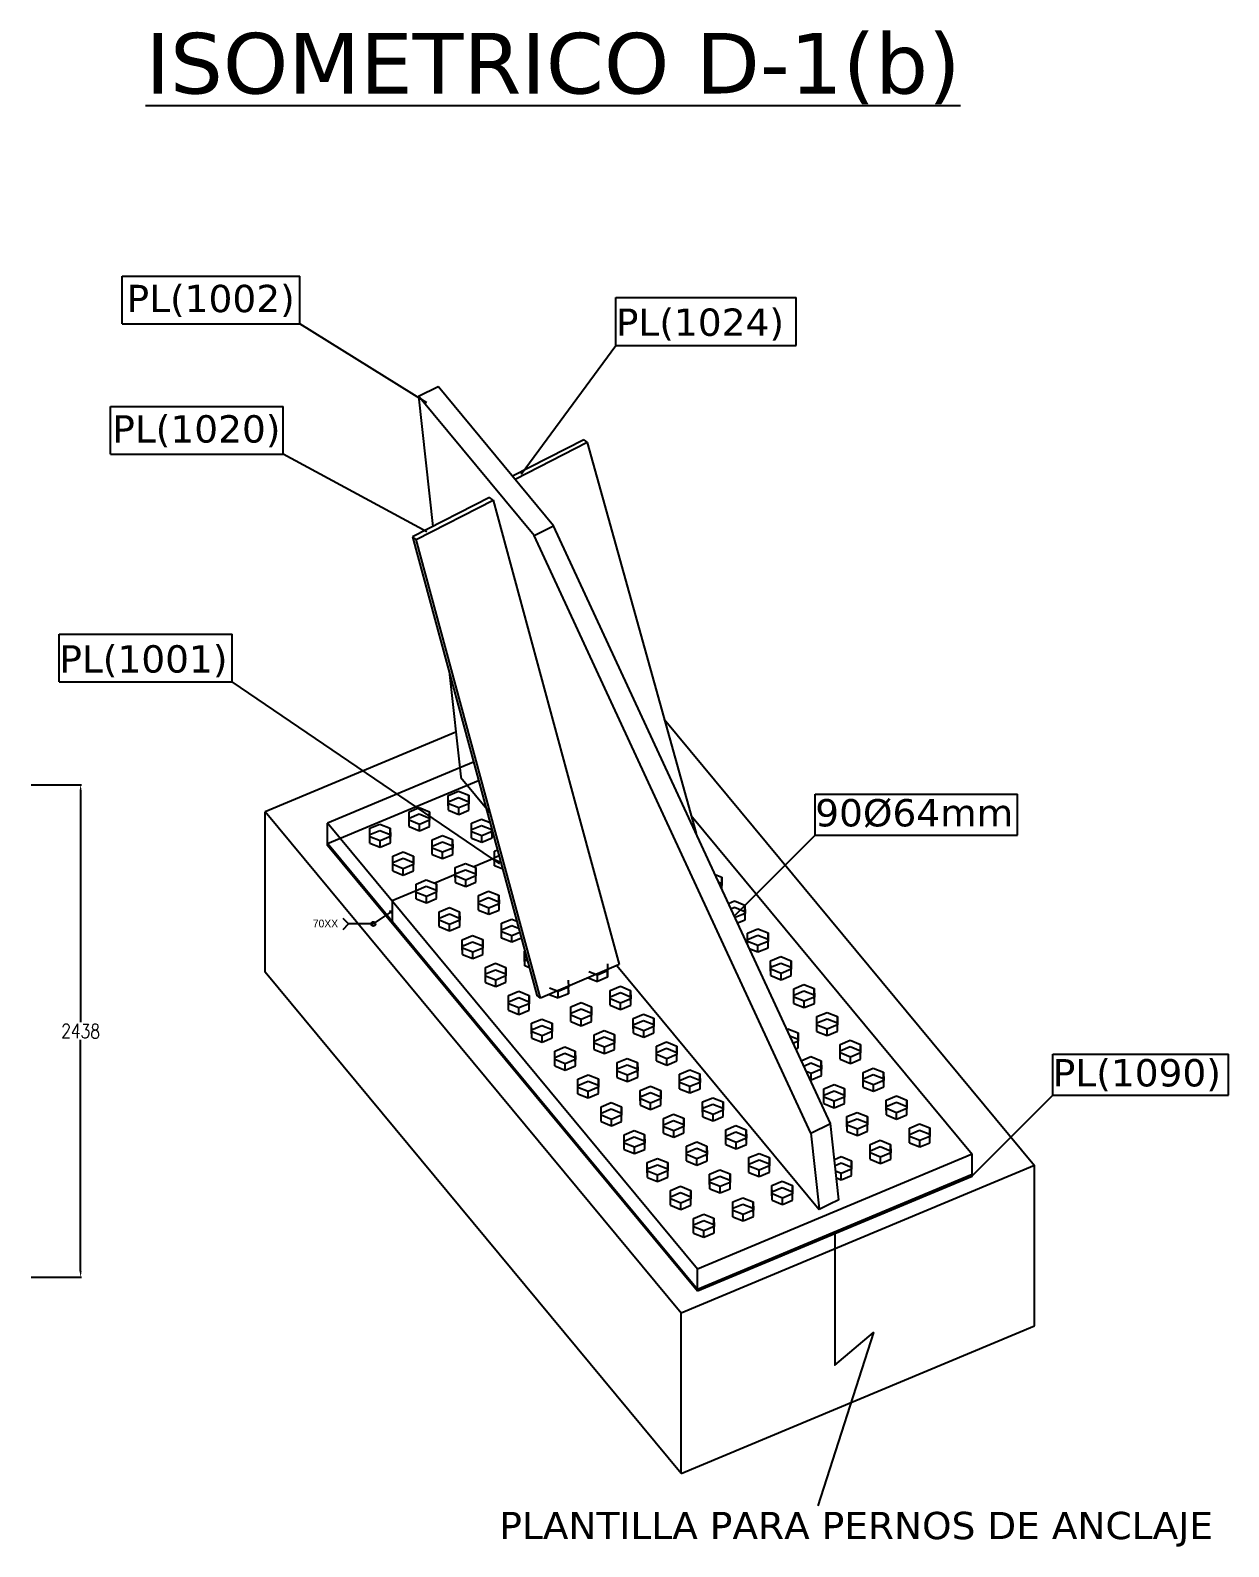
# Model space of a CAD drawing. Header units: millimetres. Extents: x 1541 to 289025, y -12015 to 47026.
# Drawn here: x 30734 to 36662, y 5572 to 13077 of the extents above; entities that cross this region are included whole.
import ezdxf
from ezdxf.enums import TextEntityAlignment as Align

# ---------------------------------------------------------------- set-up
doc = ezdxf.new("R2010")
doc.units = ezdxf.units.MM
doc.header["$LTSCALE"] = 0.1
doc.layers.get('0').update_dxf_attribs({"color": 255})
for name, color, linetype in [('COTAS', 8, 'Continuous'), ('PLATINA', 5, 'Continuous'), ('TEXTO GENERAL', 3, 'Continuous'), ('TEXTO GENRAL', 3, 'Continuous'), ('TITULO', 3, 'Continuous')]:
    doc.layers.add(name, color=color, linetype=linetype)
doc.styles.add('CNI_COTAS', font='romans.shx', dxfattribs={"width": 0.8})
doc.styles.add('ROMANS', font='DINGRAFO.SHX')
doc.styles.add('TEXTO GENERAL', font='verdana.ttf', dxfattribs={"height": 0.9})
doc.styles.add('VERDANA', font='verdana.ttf')
doc.dimstyles.new('1.3', dxfattribs={"dimscale": 0, "dimtxt": 50, "dimasz": 30, "dimexe": 4, "dimexo": 4, "dimgap": 9, "dimtad": 1, "dimdec": 0, "dimzin": 4, "dimdsep": 46, "dimtxsty": 'CNI_COTAS', "dimcen": 0, "dimclrd": 256, "dimclrt": 3, "dimadec": 0, "dimazin": 0, "dimtfac": 1, "dimtdec": 0, "dimtmove": 2, "dimatfit": 0, "dimfxl": 0.05, "dimtolj": 1, "dimtzin": 0, "dimarcsym": 0})

# ---------------------------------------------------------------- blocks, each defined once
blk = doc.blocks.new('*D2856')
at = {"layer": 'COTAS', "color": 0, "lineweight": -2, "transparency": 16777216}
for p, q in [((30738.1, 9343.3), (30986.8, 9343.3)), ((30738.1, 6905.3), (30986.8, 6905.3))]:
    blk.add_line(p, q, dxfattribs=at)
at = {"layer": 'COTAS', "lineweight": -2, "transparency": 16777216}
for p, q in [((30982.8, 9313.3), (30982.8, 8168.3)), ((30982.8, 6935.3), (30982.8, 8080.3))]:
    blk.add_line(p, q, dxfattribs=at)
at = {"layer": 'COTAS', "transparency": 16777216}
for points in [[(30977.8, 9313.3), (30987.8, 9313.3), (30982.8, 9343.3)], [(30977.8, 6935.3), (30987.8, 6935.3), (30982.8, 6905.3)]]:
    blk.add_solid(points, dxfattribs=at)
at = {"layer": 'Defpoints', "color": 0, "transparency": 16777216}
for p in [(30734.1, 9343.3), (30982.8, 9343.3), (30734.1, 6905.3)]:
    blk.add_point(p, dxfattribs=at)
at = {"layer": 'COTAS', "color": 3, "transparency": 16777216, "insert": (30982.8, 8124.3), "char_height": 70, "attachment_point": 5, "rotation": 359, "style": 'CNI_COTAS'}
blk.add_mtext('\\A1;2438', dxfattribs=at)
blk = doc.blocks.new('Bolt-72164304-1539 - 1511')
at = {"color": 7, "linetype": 'Continuous'}
for p, q in [((1592.9, 9116.9), (1637.7, 9135.7)), ((1637.7, 9135.7), (1682.9, 9117.5)), ((1420.6, 9044.9), (1465.4, 9063.6)), ((1465.4, 9063.6), (1510.6, 9045.4)), ((1592.9, 9089.1), (1592.9, 9116.9)), ((1593.4, 9080), (1592.9, 9116.9)), ((1592.9, 9089.1), (1637.7, 9107.8)), ((1593.4, 9052.2), (1592.9, 9089.1)), ((1593.4, 9052.2), (1593.4, 9080)), ((1638.6, 9061.9), (1593.4, 9080)), ((1637.7, 9107.8), (1682.9, 9089.6)), ((1683.4, 9080.6), (1638.6, 9061.9)), ((1638.6, 9034), (1638.6, 9061.9)), ((1682.9, 9089.6), (1682.9, 9117.5)), ((1682.9, 9117.5), (1683.4, 9080.6)), ((1683.4, 9052.7), (1682.9, 9089.6)), ((1683.4, 9052.7), (1683.4, 9080.6)), ((1248.3, 8972.8), (1293, 8991.5)), ((1293, 8991.5), (1338.3, 8973.3)), ((1420.6, 9017), (1420.6, 9044.9)), ((1421.1, 9008), (1420.6, 9044.9)), ((1420.6, 9017), (1465.4, 9035.7)), ((1421.1, 8980.1), (1420.6, 9017)), ((1421.1, 8980.1), (1421.1, 9008)), ((1466.3, 8989.8), (1421.1, 9008)), ((1465.4, 9035.7), (1510.6, 9017.5)), ((1511.1, 9008.5), (1466.3, 8989.8)), ((1510.6, 9017.5), (1510.6, 9045.4)), ((1510.6, 9045.4), (1511.1, 9008.5)), ((1511.1, 8980.6), (1510.6, 9017.5)), ((1511.1, 8980.6), (1511.1, 9008.5)), ((1593.4, 9052.2), (1638.6, 9034)), ((1638.6, 9034), (1683.4, 9052.7)), ((1694.4, 8994.6), (1739.2, 9013.3)), ((1694.4, 8966.7), (1694.4, 8994.6)), ((1694.9, 8957.7), (1694.4, 8994.6)), ((1739.2, 9013.3), (1776.1, 8998.5)), ((1248.3, 8944.9), (1248.3, 8972.8)), ((1248.7, 8935.9), (1248.3, 8972.8)), ((1248.3, 8944.9), (1293, 8963.6)), ((1248.7, 8908), (1248.3, 8944.9)), ((1248.7, 8908), (1248.7, 8935.9)), ((1294, 8917.7), (1248.7, 8935.9)), ((1293, 8963.6), (1338.3, 8945.4)), ((1338.7, 8936.4), (1294, 8917.7)), ((1338.3, 8945.4), (1338.3, 8973.3)), ((1338.3, 8973.3), (1338.7, 8936.4)), ((1338.7, 8908.5), (1338.3, 8945.4)), ((1338.7, 8908.5), (1338.7, 8936.4)), ((1421.1, 8980.1), (1466.3, 8961.9)), ((1466.3, 8961.9), (1466.3, 8989.8)), ((1466.3, 8961.9), (1511.1, 8980.6)), ((1522.1, 8922.5), (1566.9, 8941.2)), ((1566.9, 8941.2), (1612.1, 8923)), ((1694.4, 8966.7), (1739.2, 8985.4)), ((1694.9, 8929.8), (1694.4, 8966.7)), ((1694.9, 8929.8), (1694.9, 8957.7)), ((1740.1, 8939.5), (1694.9, 8957.7)), ((1694.9, 8929.8), (1740.1, 8911.6)), ((1739.2, 8985.4), (1784.4, 8967.2)), ((1784.9, 8958.2), (1740.1, 8939.5)), ((1740.1, 8911.6), (1740.1, 8939.5)), ((1740.1, 8911.6), (1784.9, 8930.3)), ((1784.4, 8967.2), (1784.4, 8967.6)), ((1784.9, 8930.3), (1784.4, 8967.2)), ((1784.8, 8966.3), (1784.9, 8958.2)), ((1784.9, 8930.3), (1784.9, 8958.2)), ((1248.7, 8908), (1294, 8889.8)), ((1294, 8889.8), (1294, 8917.7)), ((1294, 8889.8), (1338.7, 8908.5)), ((1349.8, 8850.4), (1394.6, 8869.1)), ((1394.6, 8869.1), (1439.8, 8850.9)), ((1522.1, 8894.6), (1522.1, 8922.5)), ((1522.6, 8885.6), (1522.1, 8922.5)), ((1522.1, 8894.6), (1566.9, 8913.3)), ((1522.6, 8857.7), (1522.1, 8894.6)), ((1522.6, 8857.7), (1522.6, 8885.6)), ((1567.8, 8867.4), (1522.6, 8885.6)), ((1566.9, 8913.3), (1612.1, 8895.1)), ((1612.6, 8886.1), (1567.8, 8867.4)), ((1567.8, 8839.5), (1567.8, 8867.4)), ((1612.1, 8895.1), (1612.1, 8923)), ((1612.1, 8923), (1612.6, 8886.1)), ((1612.6, 8858.2), (1612.1, 8895.1)), ((1612.6, 8858.2), (1612.6, 8886.1)), ((1795.9, 8872.2), (1808.8, 8877.6)), ((1795.9, 8844.3), (1795.9, 8872.2)), ((1796.4, 8835.3), (1795.9, 8872.2)), ((1349.8, 8822.5), (1349.8, 8850.4)), ((1350.2, 8813.5), (1349.8, 8850.4)), ((1349.8, 8822.5), (1394.6, 8841.2)), ((1350.2, 8785.6), (1349.8, 8822.5)), ((1350.2, 8785.6), (1350.2, 8813.5)), ((1395.5, 8795.3), (1350.2, 8813.5)), ((1394.6, 8841.2), (1439.8, 8823.1)), ((1440.2, 8814), (1395.5, 8795.3)), ((1395.5, 8767.4), (1395.5, 8795.3)), ((1439.8, 8823.1), (1439.8, 8850.9)), ((1439.8, 8850.9), (1440.2, 8814)), ((1440.2, 8786.2), (1439.8, 8823.1)), ((1440.2, 8786.2), (1440.2, 8814)), ((1522.6, 8857.7), (1567.8, 8839.5)), ((1567.8, 8839.5), (1612.6, 8858.2)), ((1623.6, 8800.1), (1668.4, 8818.8)), ((1623.6, 8772.2), (1623.6, 8800.1)), ((1624.1, 8763.2), (1623.6, 8800.1)), ((1668.4, 8818.8), (1713.6, 8800.6)), ((1713.6, 8772.8), (1713.6, 8800.6)), ((1713.6, 8800.6), (1714.1, 8763.7)), ((1795.9, 8844.3), (1815.6, 8852.5)), ((1796.4, 8807.4), (1795.9, 8844.3)), ((1796.4, 8807.4), (1796.4, 8835.3)), ((1796.4, 8835.3), (1823.2, 8824.5)), ((1831.7, 8793.2), (1796.4, 8807.4)), ((1350.2, 8785.6), (1395.5, 8767.4)), ((1395.5, 8767.4), (1440.2, 8786.2)), ((1451.3, 8728), (1496.1, 8746.7)), ((1451.3, 8700.1), (1451.3, 8728)), ((1451.7, 8691.1), (1451.3, 8728)), ((1496.1, 8746.7), (1541.3, 8728.6)), ((1541.3, 8700.7), (1541.3, 8728.6)), ((1541.3, 8728.6), (1541.7, 8691.7)), ((1623.6, 8772.2), (1668.4, 8790.9)), ((1624.1, 8735.3), (1623.6, 8772.2)), ((1624.1, 8735.3), (1624.1, 8763.2)), ((1669.3, 8745), (1624.1, 8763.2)), ((1624.1, 8735.3), (1669.3, 8717.1)), ((1668.4, 8790.9), (1713.6, 8772.8)), ((1714.1, 8763.7), (1669.3, 8745)), ((1669.3, 8717.1), (1669.3, 8745)), ((1669.3, 8717.1), (1714.1, 8735.9)), ((1714.1, 8735.9), (1713.6, 8772.8)), ((1714.1, 8735.9), (1714.1, 8763.7)), ((2764.2, 8769.7), (2793.6, 8757.9)), ((2780, 8735.5), (2793.6, 8730)), ((2793.6, 8730), (2793.6, 8757.9)), ((2793.6, 8757.9), (2794.1, 8721)), ((2793.9, 8705.5), (2793.6, 8730)), ((1451.3, 8700.1), (1496.1, 8718.8)), ((1451.7, 8663.2), (1451.3, 8700.1)), ((1451.7, 8663.2), (1451.7, 8691.1)), ((1497, 8672.9), (1451.7, 8691.1)), ((1451.7, 8663.2), (1497, 8645)), ((1496.1, 8718.8), (1541.3, 8700.7)), ((1541.7, 8691.7), (1497, 8672.9)), ((1497, 8645), (1497, 8672.9)), ((1497, 8645), (1541.7, 8663.8)), ((1541.7, 8663.8), (1541.3, 8700.7)), ((1541.7, 8663.8), (1541.7, 8691.7)), ((1725.1, 8677.7), (1769.9, 8696.4)), ((1725.1, 8649.8), (1725.1, 8677.7)), ((1725.6, 8640.8), (1725.1, 8677.7)), ((1725.1, 8649.8), (1769.9, 8668.6)), ((1769.9, 8696.4), (1815.1, 8678.3)), ((1769.9, 8668.6), (1815.1, 8650.4)), ((1815.1, 8650.4), (1815.1, 8678.3)), ((1815.1, 8678.3), (1815.6, 8641.4)), ((2794.1, 8721), (2787.9, 8718.4)), ((2794.1, 8705.2), (2794.1, 8721)), ((1552.8, 8605.6), (1597.6, 8624.3)), ((1552.8, 8577.7), (1552.8, 8605.6)), ((1553.3, 8568.7), (1552.8, 8605.6)), ((1552.8, 8577.7), (1597.6, 8596.5)), ((1597.6, 8624.3), (1642.8, 8606.2)), ((1597.6, 8596.5), (1642.8, 8578.3)), ((1642.8, 8578.3), (1642.8, 8606.2)), ((1642.8, 8606.2), (1643.2, 8569.3)), ((1725.6, 8612.9), (1725.1, 8649.8)), ((1725.6, 8612.9), (1725.6, 8640.8)), ((1770.8, 8622.6), (1725.6, 8640.8)), ((1725.6, 8612.9), (1770.8, 8594.8)), ((1815.6, 8641.4), (1770.8, 8622.6)), ((1770.8, 8594.8), (1770.8, 8622.6)), ((1770.8, 8594.8), (1815.6, 8613.5)), ((1815.6, 8613.5), (1815.1, 8650.4)), ((1815.6, 8613.5), (1815.6, 8641.4)), ((2823.1, 8642.5), (2849.9, 8653.7)), ((2833.9, 8619.1), (2849.9, 8625.8)), ((2849.9, 8653.7), (2895.1, 8635.5)), ((2849.9, 8625.8), (2895.1, 8607.6)), ((2895.6, 8598.6), (2851.8, 8580.3)), ((2895.1, 8607.6), (2895.1, 8635.5)), ((2895.1, 8635.5), (2895.6, 8598.6)), ((2895.6, 8570.7), (2895.1, 8607.6)), ((2895.6, 8570.7), (2895.6, 8598.6)), ((1553.3, 8540.8), (1552.8, 8577.7)), ((1553.3, 8540.8), (1553.3, 8568.7)), ((1598.5, 8550.5), (1553.3, 8568.7)), ((1553.3, 8540.8), (1598.5, 8522.7)), ((1643.2, 8569.3), (1598.5, 8550.5)), ((1598.5, 8522.7), (1598.5, 8550.5)), ((1598.5, 8522.7), (1643.2, 8541.4)), ((1643.2, 8541.4), (1642.8, 8578.3)), ((1643.2, 8541.4), (1643.2, 8569.3)), ((1826.6, 8555.3), (1871.4, 8574)), ((1826.6, 8527.4), (1826.6, 8555.3)), ((1827.1, 8518.4), (1826.6, 8555.3)), ((1826.6, 8527.4), (1871.4, 8546.2)), ((1827.1, 8490.5), (1826.6, 8527.4)), ((1871.4, 8574), (1893.4, 8565.2)), ((1871.4, 8546.2), (1901.9, 8533.9)), ((2862.6, 8557), (2895.6, 8570.7)), ((2906.6, 8512.6), (2951.4, 8531.3)), ((2951.4, 8531.3), (2996.6, 8513.1)), ((1654.3, 8483.2), (1699.1, 8502)), ((1654.3, 8455.4), (1654.3, 8483.2)), ((1654.8, 8446.3), (1654.3, 8483.2)), ((1654.3, 8455.4), (1699.1, 8474.1)), ((1699.1, 8502), (1744.3, 8483.8)), ((1699.1, 8474.1), (1744.3, 8455.9)), ((1744.3, 8455.9), (1744.3, 8483.8)), ((1744.3, 8483.8), (1744.8, 8446.9)), ((1827.1, 8490.5), (1827.1, 8518.4)), ((1872.3, 8500.2), (1827.1, 8518.4)), ((1872.3, 8472.4), (1827.1, 8490.5)), ((1907.1, 8514.8), (1872.3, 8500.2)), ((1872.3, 8472.4), (1872.3, 8500.2)), ((1913.9, 8489.8), (1872.3, 8472.4)), ((2906.6, 8484.7), (2906.6, 8512.6)), ((2907.1, 8475.7), (2906.6, 8512.6)), ((2906.6, 8484.7), (2951.4, 8503.4)), ((2906.9, 8461.3), (2906.6, 8484.7)), ((2907.1, 8460.9), (2907.1, 8475.7)), ((2952.3, 8457.5), (2907.1, 8475.7)), ((2951.4, 8503.4), (2996.6, 8485.3)), ((2997.1, 8476.2), (2952.3, 8457.5)), ((2996.6, 8485.3), (2996.6, 8513.1)), ((2996.6, 8513.1), (2997.1, 8476.2)), ((2997.1, 8448.3), (2996.6, 8485.3)), ((2997.1, 8448.3), (2997.1, 8476.2)), ((1654.8, 8418.5), (1654.3, 8455.4)), ((1654.8, 8418.5), (1654.8, 8446.3)), ((1700, 8428.2), (1654.8, 8446.3)), ((1654.8, 8418.5), (1700, 8400.3)), ((1744.8, 8446.9), (1700, 8428.2)), ((1700, 8400.3), (1700, 8428.2)), ((1700, 8400.3), (1744.8, 8419)), ((1744.8, 8419), (1744.3, 8455.9)), ((1744.8, 8419), (1744.8, 8446.9)), ((1928.1, 8432.9), (1929.1, 8433.4)), ((1928.1, 8405.1), (1928.1, 8432.9)), ((1928.6, 8396), (1928.1, 8432.9)), ((1928.1, 8405.1), (1935.9, 8408.3)), ((1928.6, 8368.2), (1928.1, 8405.1)), ((1928.6, 8368.2), (1928.6, 8396)), ((1928.6, 8396), (1940.6, 8391.2)), ((2914.5, 8444.8), (2952.3, 8429.6)), ((2952.3, 8429.6), (2952.3, 8457.5)), ((2952.3, 8429.6), (2997.1, 8448.3)), ((3008.1, 8390.2), (3052.9, 8408.9)), ((3052.9, 8408.9), (3098.1, 8390.7)), ((1755.8, 8360.8), (1800.6, 8379.6)), ((1755.8, 8333), (1755.8, 8360.8)), ((1756.3, 8323.9), (1755.8, 8360.8)), ((1755.8, 8333), (1800.6, 8351.7)), ((1756.3, 8296.1), (1755.8, 8333)), ((1800.6, 8379.6), (1845.8, 8361.4)), ((1800.6, 8351.7), (1845.8, 8333.5)), ((1845.8, 8333.5), (1845.8, 8361.4)), ((1845.8, 8361.4), (1846.3, 8324.5)), ((1846.3, 8296.6), (1845.8, 8333.5)), ((1949, 8359.9), (1928.6, 8368.2)), ((2247.7, 8327.6), (2209.9, 8342.7)), ((2292.4, 8346.3), (2247.7, 8327.6)), ((2247.7, 8299.7), (2247.7, 8327.6)), ((2292, 8377.1), (2292.4, 8346.3)), ((2292, 8352.2), (2292.4, 8318.4)), ((2292.4, 8318.4), (2292.4, 8346.3)), ((3008.1, 8362.3), (3008.1, 8390.2)), ((3008.6, 8353.3), (3008.1, 8390.2)), ((3008.1, 8362.3), (3052.9, 8381)), ((3008.6, 8325.4), (3008.1, 8362.3)), ((3008.6, 8325.4), (3008.6, 8353.3)), ((3053.8, 8335.1), (3008.6, 8353.3)), ((3052.9, 8381), (3098.1, 8362.9)), ((3098.6, 8353.8), (3053.8, 8335.1)), ((3053.8, 8307.2), (3053.8, 8335.1)), ((3053.8, 8307.2), (3098.6, 8326)), ((3098.1, 8362.9), (3098.1, 8390.7)), ((3098.1, 8390.7), (3098.6, 8353.8)), ((3098.6, 8326), (3098.1, 8362.9)), ((3098.6, 8326), (3098.6, 8353.8)), ((1756.3, 8296.1), (1756.3, 8323.9)), ((1801.5, 8305.8), (1756.3, 8323.9)), ((1756.3, 8296.1), (1801.5, 8277.9)), ((1846.3, 8324.5), (1801.5, 8305.8)), ((1801.5, 8277.9), (1801.5, 8305.8)), ((1801.5, 8277.9), (1846.3, 8296.6)), ((1846.3, 8296.6), (1846.3, 8324.5)), ((2075.3, 8255.5), (2037.6, 8270.6)), ((2120.1, 8274.2), (2075.3, 8255.5)), ((2119.7, 8305), (2120.1, 8274.2)), ((2119.7, 8278.8), (2120.1, 8246.3)), ((2120.1, 8246.3), (2120.1, 8274.2)), ((2207, 8316), (2247.7, 8299.7)), ((2292.4, 8318.4), (2247.7, 8299.7)), ((2303.5, 8260.3), (2348.3, 8279)), ((2303.5, 8232.4), (2303.5, 8260.3)), ((2303.9, 8223.4), (2303.5, 8260.3)), ((2348.3, 8279), (2393.5, 8260.8)), ((2393.5, 8232.9), (2393.5, 8260.8)), ((2393.5, 8260.8), (2393.9, 8223.9)), ((3008.6, 8325.4), (3053.8, 8307.2)), ((3109.6, 8267.8), (3154.4, 8286.5)), ((3109.6, 8239.9), (3109.6, 8267.8)), ((3110.1, 8230.9), (3109.6, 8267.8)), ((3154.4, 8286.5), (3199.6, 8268.4)), ((3199.6, 8240.5), (3199.6, 8268.4)), ((3199.6, 8268.4), (3200.1, 8231.5)), ((1857.3, 8238.5), (1902.1, 8257.2)), ((1857.3, 8210.6), (1857.3, 8238.5)), ((1857.8, 8201.6), (1857.3, 8238.5)), ((1857.3, 8210.6), (1902.1, 8229.3)), ((1857.8, 8173.7), (1857.3, 8210.6)), ((1857.8, 8173.7), (1857.8, 8201.6)), ((1903, 8183.4), (1857.8, 8201.6)), ((1902.1, 8257.2), (1947.3, 8239)), ((1902.1, 8229.3), (1947.3, 8211.1)), ((1947.8, 8202.1), (1903, 8183.4)), ((1947.3, 8211.1), (1947.3, 8239)), ((1947.3, 8239), (1947.8, 8202.1)), ((1947.8, 8174.2), (1947.3, 8211.1)), ((1947.8, 8174.2), (1947.8, 8202.1)), ((2036.2, 8243.3), (2075.3, 8227.6)), ((2075.3, 8227.6), (2075.3, 8255.5)), ((2120.1, 8246.3), (2075.3, 8227.6)), ((2131.2, 8188.2), (2175.9, 8206.9)), ((2175.9, 8206.9), (2221.2, 8188.7)), ((2303.5, 8232.4), (2348.3, 8251.1)), ((2303.9, 8195.5), (2303.5, 8232.4)), ((2303.9, 8195.5), (2303.9, 8223.4)), ((2349.2, 8205.2), (2303.9, 8223.4)), ((2303.9, 8195.5), (2349.2, 8177.3)), ((2348.3, 8251.1), (2393.5, 8232.9)), ((2393.9, 8223.9), (2349.2, 8205.2)), ((2349.2, 8177.3), (2349.2, 8205.2)), ((2349.2, 8177.3), (2393.9, 8196)), ((2393.9, 8196), (2393.5, 8232.9)), ((2393.9, 8196), (2393.9, 8223.9)), ((3109.6, 8239.9), (3154.4, 8258.7)), ((3110.1, 8203), (3109.6, 8239.9)), ((3110.1, 8203), (3110.1, 8230.9)), ((3155.3, 8212.7), (3110.1, 8230.9)), ((3110.1, 8203), (3155.3, 8184.9)), ((3154.4, 8258.7), (3199.6, 8240.5)), ((3200.1, 8231.5), (3155.3, 8212.7)), ((3155.3, 8184.9), (3155.3, 8212.7)), ((3155.3, 8184.9), (3200.1, 8203.6)), ((3200.1, 8203.6), (3199.6, 8240.5)), ((3200.1, 8203.6), (3200.1, 8231.5)), ((1857.8, 8173.7), (1903, 8155.5)), ((1903, 8155.5), (1903, 8183.4)), ((1903, 8155.5), (1947.8, 8174.2)), ((1958.8, 8116.1), (2003.6, 8134.8)), ((2003.6, 8134.8), (2048.8, 8116.6)), ((2131.2, 8160.3), (2131.2, 8188.2)), ((2131.6, 8151.3), (2131.2, 8188.2)), ((2131.2, 8160.3), (2175.9, 8179)), ((2131.6, 8123.4), (2131.2, 8160.3)), ((2131.6, 8123.4), (2131.6, 8151.3)), ((2176.8, 8133.1), (2131.6, 8151.3)), ((2175.9, 8179), (2221.2, 8160.8)), ((2221.6, 8151.8), (2176.8, 8133.1)), ((2176.8, 8105.2), (2176.8, 8133.1)), ((2221.2, 8160.8), (2221.2, 8188.7)), ((2221.2, 8188.7), (2221.6, 8151.8)), ((2221.6, 8123.9), (2221.2, 8160.8)), ((2221.6, 8123.9), (2221.6, 8151.8)), ((2405, 8137.9), (2449.8, 8156.6)), ((2405, 8110), (2405, 8137.9)), ((2405.4, 8101), (2405, 8137.9)), ((2405, 8110), (2449.8, 8128.7)), ((2449.8, 8156.6), (2495, 8138.4)), ((2449.8, 8128.7), (2495, 8110.6)), ((2495, 8110.6), (2495, 8138.4)), ((2495, 8138.4), (2495.4, 8101.5)), ((3211.1, 8145.4), (3255.9, 8164.2)), ((3211.1, 8117.5), (3211.1, 8145.4)), ((3211.6, 8108.5), (3211.1, 8145.4)), ((3211.1, 8117.5), (3255.9, 8136.3)), ((3255.9, 8164.2), (3301.1, 8146)), ((3255.9, 8136.3), (3301.1, 8118.1)), ((3301.1, 8118.1), (3301.1, 8146)), ((3301.1, 8146), (3301.6, 8109.1)), ((1958.8, 8088.2), (1958.8, 8116.1)), ((1959.3, 8079.2), (1958.8, 8116.1)), ((1958.8, 8088.2), (2003.6, 8106.9)), ((1959.3, 8051.3), (1958.8, 8088.2)), ((1959.3, 8051.3), (1959.3, 8079.2)), ((2004.5, 8061), (1959.3, 8079.2)), ((2003.6, 8106.9), (2048.8, 8088.8)), ((2049.3, 8079.7), (2004.5, 8061)), ((2004.5, 8033.1), (2004.5, 8061)), ((2048.8, 8088.8), (2048.8, 8116.6)), ((2048.8, 8116.6), (2049.3, 8079.7)), ((2049.3, 8051.9), (2048.8, 8088.8)), ((2049.3, 8051.9), (2049.3, 8079.7)), ((2131.6, 8123.4), (2176.8, 8105.2)), ((2176.8, 8105.2), (2221.6, 8123.9)), ((2232.7, 8065.8), (2277.4, 8084.5)), ((2232.7, 8037.9), (2232.7, 8065.8)), ((2233.1, 8028.9), (2232.7, 8065.8)), ((2277.4, 8084.5), (2322.7, 8066.3)), ((2322.7, 8038.5), (2322.7, 8066.3)), ((2322.7, 8066.3), (2323.1, 8029.4)), ((2405.4, 8073.1), (2405, 8110)), ((2405.4, 8073.1), (2405.4, 8101)), ((2450.7, 8082.8), (2405.4, 8101)), ((2405.4, 8073.1), (2450.7, 8054.9)), ((2495.4, 8101.5), (2450.7, 8082.8)), ((2450.7, 8054.9), (2450.7, 8082.8)), ((2450.7, 8054.9), (2495.4, 8073.7)), ((2495.4, 8073.7), (2495, 8110.6)), ((2495.4, 8073.7), (2495.4, 8101.5)), ((3078.7, 8090), (3083.6, 8092.1)), ((3083.6, 8092.1), (3128.8, 8073.9)), ((3092.3, 8060.7), (3128.8, 8046)), ((3128.8, 8046), (3128.8, 8073.9)), ((3128.8, 8073.9), (3129.3, 8037)), ((3211.6, 8080.6), (3211.1, 8117.5)), ((3211.6, 8080.6), (3211.6, 8108.5)), ((3256.8, 8090.3), (3211.6, 8108.5)), ((3211.6, 8080.6), (3256.8, 8062.5)), ((3301.6, 8109.1), (3256.8, 8090.3)), ((3256.8, 8062.5), (3256.8, 8090.3)), ((3256.8, 8062.5), (3301.6, 8081.2)), ((3301.6, 8081.2), (3301.1, 8118.1)), ((3301.6, 8081.2), (3301.6, 8109.1)), ((1959.3, 8051.3), (2004.5, 8033.1)), ((2004.5, 8033.1), (2049.3, 8051.9)), ((2060.3, 7993.7), (2105.1, 8012.4)), ((2060.3, 7965.8), (2060.3, 7993.7)), ((2060.8, 7956.8), (2060.3, 7993.7)), ((2105.1, 8012.4), (2150.3, 7994.3)), ((2150.3, 7966.4), (2150.3, 7994.3)), ((2150.3, 7994.3), (2150.8, 7957.4)), ((2232.7, 8037.9), (2277.4, 8056.6)), ((2233.1, 8001), (2232.7, 8037.9)), ((2233.1, 8001), (2233.1, 8028.9)), ((2278.3, 8010.7), (2233.1, 8028.9)), ((2233.1, 8001), (2278.3, 7982.8)), ((2277.4, 8056.6), (2322.7, 8038.5)), ((2323.1, 8029.4), (2278.3, 8010.7)), ((2278.3, 7982.8), (2278.3, 8010.7)), ((2278.3, 7982.8), (2323.1, 8001.6)), ((2323.1, 8001.6), (2322.7, 8038.5)), ((2323.1, 8001.6), (2323.1, 8029.4)), ((2506.5, 8015.5), (2551.3, 8034.2)), ((2506.5, 7987.6), (2506.5, 8015.5)), ((2507, 7978.6), (2506.5, 8015.5)), ((2506.5, 7987.6), (2551.3, 8006.3)), ((2551.3, 8034.2), (2596.5, 8016.1)), ((2551.3, 8006.3), (2596.5, 7988.2)), ((2596.5, 7988.2), (2596.5, 8016.1)), ((2596.5, 8016.1), (2596.9, 7979.1)), ((3129.3, 8037), (3107.5, 8027.9)), ((3118.3, 8004.5), (3129.3, 8009.1)), ((3129.3, 8009.1), (3128.8, 8046)), ((3129.3, 8009.1), (3129.3, 8037)), ((3312.7, 8023), (3357.4, 8041.8)), ((3312.7, 7995.2), (3312.7, 8023)), ((3313.1, 7986.1), (3312.7, 8023)), ((3312.7, 7995.2), (3357.4, 8013.9)), ((3313.1, 7958.3), (3312.7, 7995.2)), ((3357.4, 8041.8), (3402.6, 8023.6)), ((3357.4, 8013.9), (3402.6, 7995.7)), ((3402.6, 7995.7), (3402.6, 8023.6)), ((3402.6, 8023.6), (3403.1, 7986.7)), ((3403.1, 7958.8), (3402.6, 7995.7)), ((2060.3, 7965.8), (2105.1, 7984.5)), ((2060.8, 7928.9), (2060.3, 7965.8)), ((2060.8, 7928.9), (2060.8, 7956.8)), ((2106, 7938.6), (2060.8, 7956.8)), ((2060.8, 7928.9), (2106, 7910.7)), ((2105.1, 7984.5), (2150.3, 7966.4)), ((2150.8, 7957.4), (2106, 7938.6)), ((2106, 7910.7), (2106, 7938.6)), ((2106, 7910.7), (2150.8, 7929.5)), ((2150.8, 7929.5), (2150.3, 7966.4)), ((2150.8, 7929.5), (2150.8, 7957.4)), ((2334.2, 7943.4), (2378.9, 7962.1)), ((2334.2, 7915.5), (2334.2, 7943.4)), ((2334.6, 7906.5), (2334.2, 7943.4)), ((2334.2, 7915.5), (2378.9, 7934.3)), ((2378.9, 7962.1), (2424.2, 7944)), ((2378.9, 7934.3), (2424.2, 7916.1)), ((2424.2, 7916.1), (2424.2, 7944)), ((2424.2, 7944), (2424.6, 7907.1)), ((2507, 7950.7), (2506.5, 7987.6)), ((2507, 7950.7), (2507, 7978.6)), ((2552.2, 7960.4), (2507, 7978.6)), ((2507, 7950.7), (2552.2, 7932.5)), ((2596.9, 7979.1), (2552.2, 7960.4)), ((2552.2, 7932.5), (2552.2, 7960.4)), ((2552.2, 7932.5), (2596.9, 7951.3)), ((2596.9, 7951.3), (2596.5, 7988.2)), ((2596.9, 7951.3), (2596.9, 7979.1)), ((3142.6, 7951.9), (3185.1, 7969.7)), ((3153.4, 7928.5), (3185.1, 7941.8)), ((3185.1, 7969.7), (3230.3, 7951.5)), ((3185.1, 7941.8), (3230.3, 7923.6)), ((3230.3, 7923.6), (3230.3, 7951.5)), ((3230.3, 7951.5), (3230.8, 7914.6)), ((3313.1, 7958.3), (3313.1, 7986.1)), ((3358.3, 7968), (3313.1, 7986.1)), ((3313.1, 7958.3), (3358.3, 7940.1)), ((3403.1, 7986.7), (3358.3, 7968)), ((3358.3, 7940.1), (3358.3, 7968)), ((3358.3, 7940.1), (3403.1, 7958.8)), ((3403.1, 7958.8), (3403.1, 7986.7)), ((2161.8, 7871.3), (2206.6, 7890)), ((2161.8, 7843.4), (2161.8, 7871.3)), ((2162.3, 7834.4), (2161.8, 7871.3)), ((2161.8, 7843.4), (2206.6, 7862.2)), ((2206.6, 7890), (2251.8, 7871.9)), ((2206.6, 7862.2), (2251.8, 7844)), ((2251.8, 7844), (2251.8, 7871.9)), ((2251.8, 7871.9), (2252.3, 7835)), ((2334.6, 7878.6), (2334.2, 7915.5)), ((2334.6, 7878.6), (2334.6, 7906.5)), ((2379.8, 7888.3), (2334.6, 7906.5)), ((2334.6, 7878.6), (2379.8, 7860.5)), ((2424.6, 7907.1), (2379.8, 7888.3)), ((2379.8, 7860.5), (2379.8, 7888.3)), ((2379.8, 7860.5), (2424.6, 7879.2)), ((2424.6, 7879.2), (2424.2, 7916.1)), ((2424.6, 7879.2), (2424.6, 7907.1)), ((2608, 7893.1), (2652.8, 7911.8)), ((2608, 7865.2), (2608, 7893.1)), ((2608.5, 7856.2), (2608, 7893.1)), ((2608, 7865.2), (2652.8, 7884)), ((2608.5, 7828.3), (2608, 7865.2)), ((2652.8, 7911.8), (2698, 7893.7)), ((2652.8, 7884), (2698, 7865.8)), ((2698, 7865.8), (2698, 7893.7)), ((2698, 7893.7), (2698.5, 7856.8)), ((2698.5, 7828.9), (2698, 7865.8)), ((3186, 7895.9), (3164.5, 7904.5)), ((3180.4, 7870.3), (3186, 7868)), ((3230.8, 7914.6), (3186, 7895.9)), ((3186, 7868), (3186, 7895.9)), ((3186, 7868), (3230.8, 7886.7)), ((3230.8, 7886.7), (3230.3, 7923.6)), ((3230.8, 7886.7), (3230.8, 7914.6)), ((3414.2, 7900.7), (3458.9, 7919.4)), ((3414.2, 7872.8), (3414.2, 7900.7)), ((3414.6, 7863.8), (3414.2, 7900.7)), ((3414.2, 7872.8), (3458.9, 7891.5)), ((3414.6, 7835.9), (3414.2, 7872.8)), ((3414.6, 7835.9), (3414.6, 7863.8)), ((3459.8, 7845.6), (3414.6, 7863.8)), ((3458.9, 7919.4), (3504.2, 7901.2)), ((3458.9, 7891.5), (3504.2, 7873.3)), ((3504.6, 7864.3), (3459.8, 7845.6)), ((3504.2, 7873.3), (3504.2, 7901.2)), ((3504.2, 7901.2), (3504.6, 7864.3)), ((3504.6, 7836.4), (3504.2, 7873.3)), ((3504.6, 7836.4), (3504.6, 7864.3)), ((2162.3, 7806.5), (2161.8, 7843.4)), ((2162.3, 7806.5), (2162.3, 7834.4)), ((2207.5, 7816.2), (2162.3, 7834.4)), ((2162.3, 7806.5), (2207.5, 7788.4)), ((2252.3, 7835), (2207.5, 7816.2)), ((2207.5, 7788.4), (2207.5, 7816.2)), ((2207.5, 7788.4), (2252.3, 7807.1)), ((2252.3, 7807.1), (2251.8, 7844)), ((2252.3, 7807.1), (2252.3, 7835)), ((2435.7, 7821), (2480.5, 7839.7)), ((2435.7, 7793.1), (2435.7, 7821)), ((2436.1, 7784.1), (2435.7, 7821)), ((2435.7, 7793.1), (2480.5, 7811.9)), ((2436.1, 7756.2), (2435.7, 7793.1)), ((2480.5, 7839.7), (2525.7, 7821.6)), ((2480.5, 7811.9), (2525.7, 7793.7)), ((2525.7, 7793.7), (2525.7, 7821.6)), ((2525.7, 7821.6), (2526.1, 7784.7)), ((2526.1, 7756.8), (2525.7, 7793.7)), ((2608.5, 7828.3), (2608.5, 7856.2)), ((2653.7, 7838), (2608.5, 7856.2)), ((2608.5, 7828.3), (2653.7, 7810.2)), ((2698.5, 7856.8), (2653.7, 7838)), ((2653.7, 7810.2), (2653.7, 7838)), ((2653.7, 7810.2), (2698.5, 7828.9)), ((2698.5, 7828.9), (2698.5, 7856.8)), ((3241.8, 7828.6), (3286.6, 7847.3)), ((3241.8, 7800.7), (3241.8, 7828.6)), ((3242.3, 7791.7), (3241.8, 7828.6)), ((3241.8, 7800.7), (3286.6, 7819.4)), ((3242.3, 7763.8), (3241.8, 7800.7)), ((3286.6, 7847.3), (3331.8, 7829.1)), ((3286.6, 7819.4), (3331.8, 7801.2)), ((3331.8, 7801.2), (3331.8, 7829.1)), ((3331.8, 7829.1), (3332.3, 7792.2)), ((3332.3, 7764.3), (3331.8, 7801.2)), ((3414.6, 7835.9), (3459.8, 7817.7)), ((3459.8, 7817.7), (3459.8, 7845.6)), ((3459.8, 7817.7), (3504.6, 7836.4)), ((3515.7, 7778.3), (3560.4, 7797)), ((3560.4, 7797), (3605.7, 7778.8)), ((2263.4, 7748.9), (2308.1, 7767.7)), ((2263.4, 7721.1), (2263.4, 7748.9)), ((2263.8, 7712), (2263.4, 7748.9)), ((2263.4, 7721.1), (2308.1, 7739.8)), ((2308.1, 7767.7), (2353.3, 7749.5)), ((2308.1, 7739.8), (2353.3, 7721.6)), ((2353.3, 7721.6), (2353.3, 7749.5)), ((2353.3, 7749.5), (2353.8, 7712.6)), ((2436.1, 7756.2), (2436.1, 7784.1)), ((2481.4, 7765.9), (2436.1, 7784.1)), ((2436.1, 7756.2), (2481.4, 7738.1)), ((2526.1, 7784.7), (2481.4, 7765.9)), ((2481.4, 7738.1), (2481.4, 7765.9)), ((2481.4, 7738.1), (2526.1, 7756.8)), ((2526.1, 7756.8), (2526.1, 7784.7)), ((2709.5, 7770.7), (2754.3, 7789.5)), ((2709.5, 7742.8), (2709.5, 7770.7)), ((2710, 7733.8), (2709.5, 7770.7)), ((2709.5, 7742.8), (2754.3, 7761.6)), ((2710, 7705.9), (2709.5, 7742.8)), ((2710, 7705.9), (2710, 7733.8)), ((2755.2, 7715.7), (2710, 7733.8)), ((2754.3, 7789.5), (2799.5, 7771.3)), ((2754.3, 7761.6), (2799.5, 7743.4)), ((2800, 7734.4), (2755.2, 7715.7)), ((2799.5, 7743.4), (2799.5, 7771.3)), ((2799.5, 7771.3), (2800, 7734.4)), ((2800, 7706.5), (2799.5, 7743.4)), ((2800, 7706.5), (2800, 7734.4)), ((3242.3, 7763.8), (3242.3, 7791.7)), ((3287.5, 7773.5), (3242.3, 7791.7)), ((3242.3, 7763.8), (3287.5, 7745.6)), ((3332.3, 7792.2), (3287.5, 7773.5)), ((3287.5, 7745.6), (3287.5, 7773.5)), ((3287.5, 7745.6), (3332.3, 7764.3)), ((3332.3, 7764.3), (3332.3, 7792.2)), ((3515.7, 7750.4), (3515.7, 7778.3)), ((3516.1, 7741.4), (3515.7, 7778.3)), ((3515.7, 7750.4), (3560.4, 7769.1)), ((3516.1, 7713.5), (3515.7, 7750.4)), ((3516.1, 7713.5), (3516.1, 7741.4)), ((3561.3, 7723.2), (3516.1, 7741.4)), ((3560.4, 7769.1), (3605.7, 7751)), ((3606.1, 7741.9), (3561.3, 7723.2)), ((3605.7, 7751), (3605.7, 7778.8)), ((3605.7, 7778.8), (3606.1, 7741.9)), ((3606.1, 7714.1), (3605.7, 7751)), ((3606.1, 7714.1), (3606.1, 7741.9)), ((2263.8, 7684.2), (2263.4, 7721.1)), ((2263.8, 7684.2), (2263.8, 7712)), ((2309, 7693.9), (2263.8, 7712)), ((2263.8, 7684.2), (2309, 7666)), ((2353.8, 7712.6), (2309, 7693.9)), ((2309, 7666), (2309, 7693.9)), ((2309, 7666), (2353.8, 7684.7)), ((2353.8, 7684.7), (2353.3, 7721.6)), ((2353.8, 7684.7), (2353.8, 7712.6)), ((2537.2, 7698.6), (2582, 7717.4)), ((2537.2, 7670.8), (2537.2, 7698.6)), ((2537.6, 7661.7), (2537.2, 7698.6)), ((2537.2, 7670.8), (2582, 7689.5)), ((2537.6, 7633.9), (2537.2, 7670.8)), ((2537.6, 7633.9), (2537.6, 7661.7)), ((2582.9, 7643.6), (2537.6, 7661.7)), ((2582, 7717.4), (2627.2, 7699.2)), ((2582, 7689.5), (2627.2, 7671.3)), ((2627.6, 7662.3), (2582.9, 7643.6)), ((2627.2, 7671.3), (2627.2, 7699.2)), ((2627.2, 7699.2), (2627.6, 7662.3)), ((2627.6, 7634.4), (2627.2, 7671.3)), ((2627.6, 7634.4), (2627.6, 7662.3)), ((2710, 7705.9), (2755.2, 7687.8)), ((2755.2, 7687.8), (2755.2, 7715.7)), ((2755.2, 7687.8), (2800, 7706.5)), ((2811, 7648.3), (2855.8, 7667.1)), ((2855.8, 7667.1), (2901, 7648.9)), ((3343.3, 7706.2), (3388.1, 7724.9)), ((3343.3, 7678.3), (3343.3, 7706.2)), ((3343.8, 7669.3), (3343.3, 7706.2)), ((3343.3, 7678.3), (3388.1, 7697)), ((3343.8, 7641.4), (3343.3, 7678.3)), ((3343.8, 7641.4), (3343.8, 7669.3)), ((3389, 7651.1), (3343.8, 7669.3)), ((3388.1, 7724.9), (3433.3, 7706.7)), ((3388.1, 7697), (3433.3, 7678.9)), ((3433.8, 7669.8), (3389, 7651.1)), ((3433.3, 7678.9), (3433.3, 7706.7)), ((3433.3, 7706.7), (3433.8, 7669.8)), ((3433.8, 7642), (3433.3, 7678.9)), ((3433.8, 7642), (3433.8, 7669.8)), ((3516.1, 7713.5), (3561.3, 7695.3)), ((3561.3, 7695.3), (3561.3, 7723.2)), ((3561.3, 7695.3), (3606.1, 7714.1)), ((3617.2, 7655.9), (3661.9, 7674.6)), ((3661.9, 7674.6), (3707.2, 7656.4)), ((2364.9, 7626.5), (2409.6, 7645.3)), ((2364.9, 7598.7), (2364.9, 7626.5)), ((2365.3, 7589.6), (2364.9, 7626.5)), ((2364.9, 7598.7), (2409.6, 7617.4)), ((2365.3, 7561.8), (2364.9, 7598.7)), ((2409.6, 7645.3), (2454.9, 7627.1)), ((2409.6, 7617.4), (2454.9, 7599.2)), ((2454.9, 7599.2), (2454.9, 7627.1)), ((2454.9, 7627.1), (2455.3, 7590.2)), ((2455.3, 7562.3), (2454.9, 7599.2)), ((2537.6, 7633.9), (2582.9, 7615.7)), ((2582.9, 7615.7), (2582.9, 7643.6)), ((2582.9, 7615.7), (2627.6, 7634.4)), ((2638.7, 7576.3), (2683.5, 7595)), ((2683.5, 7595), (2728.7, 7576.8)), ((2811, 7620.5), (2811, 7648.3)), ((2811.5, 7611.4), (2811, 7648.3)), ((2811, 7620.5), (2855.8, 7639.2)), ((2811.5, 7583.6), (2811, 7620.5)), ((2811.5, 7583.6), (2811.5, 7611.4)), ((2856.7, 7593.3), (2811.5, 7611.4)), ((2855.8, 7639.2), (2901, 7621)), ((2901.5, 7612), (2856.7, 7593.3)), ((2856.7, 7565.4), (2856.7, 7593.3)), ((2901, 7621), (2901, 7648.9)), ((2901, 7648.9), (2901.5, 7612)), ((2901.5, 7584.1), (2901, 7621)), ((2901.5, 7584.1), (2901.5, 7612)), ((3343.8, 7641.4), (3389, 7623.2)), ((3389, 7623.2), (3389, 7651.1)), ((3389, 7623.2), (3433.8, 7642)), ((3444.8, 7583.8), (3489.6, 7602.5)), ((3489.6, 7602.5), (3534.8, 7584.4)), ((3617.2, 7628), (3617.2, 7655.9)), ((3617.6, 7619), (3617.2, 7655.9)), ((3617.2, 7628), (3661.9, 7646.7)), ((3617.6, 7591.1), (3617.2, 7628)), ((3617.6, 7591.1), (3617.6, 7619)), ((3662.9, 7600.8), (3617.6, 7619)), ((3661.9, 7646.7), (3707.2, 7628.6)), ((3707.6, 7619.5), (3662.9, 7600.8)), ((3662.9, 7572.9), (3662.9, 7600.8)), ((3707.2, 7628.6), (3707.2, 7656.4)), ((3707.2, 7656.4), (3707.6, 7619.5)), ((3707.6, 7591.7), (3707.2, 7628.6)), ((3707.6, 7591.7), (3707.6, 7619.5)), ((2365.3, 7561.8), (2365.3, 7589.6)), ((2410.5, 7571.5), (2365.3, 7589.6)), ((2365.3, 7561.8), (2410.5, 7543.6)), ((2455.3, 7590.2), (2410.5, 7571.5)), ((2410.5, 7543.6), (2410.5, 7571.5)), ((2410.5, 7543.6), (2455.3, 7562.3)), ((2455.3, 7562.3), (2455.3, 7590.2)), ((2638.7, 7548.4), (2638.7, 7576.3)), ((2639.1, 7539.4), (2638.7, 7576.3)), ((2638.7, 7548.4), (2683.5, 7567.1)), ((2639.1, 7511.5), (2638.7, 7548.4)), ((2639.1, 7511.5), (2639.1, 7539.4)), ((2684.4, 7521.2), (2639.1, 7539.4)), ((2683.5, 7567.1), (2728.7, 7548.9)), ((2729.1, 7539.9), (2684.4, 7521.2)), ((2728.7, 7548.9), (2728.7, 7576.8)), ((2728.7, 7576.8), (2729.1, 7539.9)), ((2729.1, 7512), (2728.7, 7548.9)), ((2729.1, 7512), (2729.1, 7539.9)), ((2811.5, 7583.6), (2856.7, 7565.4)), ((2856.7, 7565.4), (2901.5, 7584.1)), ((2912.5, 7526), (2957.3, 7544.7)), ((2957.3, 7544.7), (3002.5, 7526.5)), ((3002.5, 7498.6), (3002.5, 7526.5)), ((3002.5, 7526.5), (3003, 7489.6)), ((3287.8, 7518.1), (3317.3, 7530.4)), ((3317.3, 7530.4), (3362.5, 7512.3)), ((3444.8, 7555.9), (3444.8, 7583.8)), ((3445.3, 7546.9), (3444.8, 7583.8)), ((3444.8, 7555.9), (3489.6, 7574.6)), ((3445.3, 7519), (3444.8, 7555.9)), ((3445.3, 7519), (3445.3, 7546.9)), ((3490.5, 7528.7), (3445.3, 7546.9)), ((3489.6, 7574.6), (3534.8, 7556.5)), ((3535.3, 7547.5), (3490.5, 7528.7)), ((3490.5, 7500.8), (3490.5, 7528.7)), ((3534.8, 7556.5), (3534.8, 7584.4)), ((3534.8, 7584.4), (3535.3, 7547.5)), ((3535.3, 7519.6), (3534.8, 7556.5)), ((3535.3, 7519.6), (3535.3, 7547.5)), ((3617.6, 7591.1), (3662.9, 7572.9)), ((3662.9, 7572.9), (3707.6, 7591.7)), ((2466.4, 7504.2), (2511.1, 7522.9)), ((2466.4, 7476.3), (2466.4, 7504.2)), ((2466.8, 7467.3), (2466.4, 7504.2)), ((2466.4, 7476.3), (2511.1, 7495)), ((2466.8, 7439.4), (2466.4, 7476.3)), ((2466.8, 7439.4), (2466.8, 7467.3)), ((2512, 7449.1), (2466.8, 7467.3)), ((2511.1, 7522.9), (2556.4, 7504.7)), ((2511.1, 7495), (2556.4, 7476.8)), ((2556.8, 7467.8), (2512, 7449.1)), ((2556.4, 7476.8), (2556.4, 7504.7)), ((2556.4, 7504.7), (2556.8, 7467.8)), ((2556.8, 7439.9), (2556.4, 7476.8)), ((2556.8, 7439.9), (2556.8, 7467.8)), ((2639.1, 7511.5), (2684.4, 7493.3)), ((2684.4, 7493.3), (2684.4, 7521.2)), ((2684.4, 7493.3), (2729.1, 7512)), ((2740.2, 7453.9), (2785, 7472.6)), ((2785, 7472.6), (2830.2, 7454.4)), ((2912.5, 7498.1), (2912.5, 7526)), ((2913, 7489.1), (2912.5, 7526)), ((2912.5, 7498.1), (2957.3, 7516.8)), ((2913, 7461.2), (2912.5, 7498.1)), ((2913, 7461.2), (2913, 7489.1)), ((2958.2, 7470.9), (2913, 7489.1)), ((2913, 7461.2), (2958.2, 7443)), ((2957.3, 7516.8), (3002.5, 7498.6)), ((3003, 7489.6), (2958.2, 7470.9)), ((2958.2, 7443), (2958.2, 7470.9)), ((2958.2, 7443), (3003, 7461.7)), ((3003, 7461.7), (3002.5, 7498.6)), ((3003, 7461.7), (3003, 7489.6)), ((3290.8, 7491.5), (3317.3, 7502.6)), ((3318.2, 7456.6), (3293.6, 7466.5)), ((3317.3, 7502.6), (3362.5, 7484.4)), ((3363, 7475.4), (3318.2, 7456.6)), ((3362.5, 7484.4), (3362.5, 7512.3)), ((3362.5, 7512.3), (3363, 7475.4)), ((3363, 7447.5), (3362.5, 7484.4)), ((3363, 7447.5), (3363, 7475.4)), ((3445.3, 7519), (3490.5, 7500.8)), ((3490.5, 7500.8), (3535.3, 7519.6)), ((2466.8, 7439.4), (2512, 7421.2)), ((2512, 7421.2), (2512, 7449.1)), ((2512, 7421.2), (2556.8, 7439.9)), ((2567.9, 7381.8), (2612.6, 7400.5)), ((2612.6, 7400.5), (2657.9, 7382.3)), ((2740.2, 7426), (2740.2, 7453.9)), ((2740.7, 7417), (2740.2, 7453.9)), ((2740.2, 7426), (2785, 7444.7)), ((2740.7, 7389.1), (2740.2, 7426)), ((2740.7, 7389.1), (2740.7, 7417)), ((2785.9, 7398.8), (2740.7, 7417)), ((2785, 7444.7), (2830.2, 7426.5)), ((2830.7, 7417.5), (2785.9, 7398.8)), ((2785.9, 7370.9), (2785.9, 7398.8)), ((2830.2, 7426.5), (2830.2, 7454.4)), ((2830.2, 7454.4), (2830.7, 7417.5)), ((2830.7, 7389.6), (2830.2, 7426.5)), ((2830.7, 7389.6), (2830.7, 7417.5)), ((3014, 7403.6), (3058.8, 7422.3)), ((3014, 7375.7), (3014, 7403.6)), ((3014.5, 7366.7), (3014, 7403.6)), ((3014, 7375.7), (3058.8, 7394.4)), ((3058.8, 7422.3), (3104, 7404.1)), ((3058.8, 7394.4), (3104, 7376.3)), ((3104, 7376.3), (3104, 7404.1)), ((3104, 7404.1), (3104.5, 7367.2)), ((3296.8, 7437.3), (3318.2, 7428.8)), ((3318.2, 7428.8), (3318.2, 7456.6)), ((3318.2, 7428.8), (3363, 7447.5)), ((2567.9, 7353.9), (2567.9, 7381.8)), ((2568.3, 7344.9), (2567.9, 7381.8)), ((2567.9, 7353.9), (2612.6, 7372.6)), ((2568.3, 7317), (2567.9, 7353.9)), ((2568.3, 7317), (2568.3, 7344.9)), ((2613.6, 7326.7), (2568.3, 7344.9)), ((2612.6, 7372.6), (2657.9, 7354.5)), ((2658.3, 7345.4), (2613.6, 7326.7)), ((2613.6, 7298.8), (2613.6, 7326.7)), ((2657.9, 7354.5), (2657.9, 7382.3)), ((2657.9, 7382.3), (2658.3, 7345.4)), ((2658.3, 7317.6), (2657.9, 7354.5)), ((2658.3, 7317.6), (2658.3, 7345.4)), ((2740.7, 7389.1), (2785.9, 7370.9)), ((2785.9, 7370.9), (2830.7, 7389.6)), ((2841.7, 7331.5), (2886.5, 7350.2)), ((2841.7, 7303.6), (2841.7, 7331.5)), ((2842.2, 7294.6), (2841.7, 7331.5)), ((2886.5, 7350.2), (2931.7, 7332)), ((2931.7, 7304.2), (2931.7, 7332)), ((2931.7, 7332), (2932.2, 7295.1)), ((3014.5, 7338.8), (3014, 7375.7)), ((3014.5, 7338.8), (3014.5, 7366.7)), ((3059.7, 7348.5), (3014.5, 7366.7)), ((3014.5, 7338.8), (3059.7, 7320.6)), ((3104.5, 7367.2), (3059.7, 7348.5)), ((3059.7, 7320.6), (3059.7, 7348.5)), ((3059.7, 7320.6), (3104.5, 7339.4)), ((3104.5, 7339.4), (3104, 7376.3)), ((3104.5, 7339.4), (3104.5, 7367.2)), ((2568.3, 7317), (2613.6, 7298.8)), ((2613.6, 7298.8), (2658.3, 7317.6)), ((2669.4, 7259.4), (2714.2, 7278.1)), ((2714.2, 7278.1), (2759.4, 7260)), ((2759.4, 7232.1), (2759.4, 7260)), ((2759.4, 7260), (2759.8, 7223.1)), ((2841.7, 7303.6), (2886.5, 7322.3)), ((2842.2, 7266.7), (2841.7, 7303.6)), ((2842.2, 7266.7), (2842.2, 7294.6)), ((2887.4, 7276.4), (2842.2, 7294.6)), ((2842.2, 7266.7), (2887.4, 7248.5)), ((2886.5, 7322.3), (2931.7, 7304.2)), ((2932.2, 7295.1), (2887.4, 7276.4)), ((2887.4, 7248.5), (2887.4, 7276.4)), ((2887.4, 7248.5), (2932.2, 7267.3)), ((2932.2, 7267.3), (2931.7, 7304.2)), ((2932.2, 7267.3), (2932.2, 7295.1)), ((2669.4, 7231.5), (2669.4, 7259.4)), ((2669.8, 7222.5), (2669.4, 7259.4)), ((2669.4, 7231.5), (2714.2, 7250.2)), ((2669.8, 7194.6), (2669.4, 7231.5)), ((2669.8, 7194.6), (2669.8, 7222.5)), ((2715.1, 7204.3), (2669.8, 7222.5)), ((2669.8, 7194.6), (2715.1, 7176.4)), ((2714.2, 7250.2), (2759.4, 7232.1)), ((2759.8, 7223.1), (2715.1, 7204.3)), ((2715.1, 7176.4), (2715.1, 7204.3)), ((2715.1, 7176.4), (2759.8, 7195.2)), ((2759.8, 7195.2), (2759.4, 7232.1)), ((2759.8, 7195.2), (2759.8, 7223.1))]:
    blk.add_line(p, q, dxfattribs=at)
blk = doc.blocks.new('SOLDADURA ALREDEDOR')
h = blk.add_hatch(color=256)
h.dxf.hatch_style = 1
h.paths.add_polyline_path([(4780.9, 3679), (4777.2, 3684.2), (4783.6, 3684.8)])
for p, q in [((4779.1, 3681.6), (4732.7, 3649.2)), ((4732.7, 3649.2), (4665.4, 3649.2))]:
    blk.add_line(p, q)
blk.add_lwpolyline([(4783.6, 3684.8), (4780.9, 3679), (4777.2, 3684.2)], close=True)
blk.add_lwpolyline([(4650.7, 3634.4), (4665.4, 3649.2), (4650.7, 3664)])
blk.add_circle((4732.7, 3649.2), 5.81)
at = {"layer": 'TITULO', "style": 'ROMANS'}
blk.add_text('70XX', height=21, dxfattribs=at).set_placement((4568.2, 3640))
blk = doc.blocks.new('A$Cabe98760')
at = {"color": 7, "linetype": 'Continuous'}
for p, q in [((31188.5, 11624), (31188.5, 11860.6)), ((31188.5, 11860.6), (32066.9, 11860.6)), ((32066.9, 11624), (32066.9, 11860.6)), ((33630.5, 11518), (33630.5, 11754.6)), ((33630.5, 11754.6), (34522.3, 11754.6)), ((34522.3, 11518), (34522.3, 11754.6)), ((31188.5, 11624), (32066.9, 11624)), ((32695.7, 11233.5), (32066.9, 11624)), ((33161.7, 10880.4), (33630.5, 11518)), ((33630.5, 11518), (34522.3, 11518)), ((31129.9, 11216.1), (31984.3, 11216.1)), ((31129.9, 10979.5), (31129.9, 11216.1)), ((31984.3, 10979.5), (31984.3, 11216.1)), ((31129.9, 10979.5), (31984.3, 10979.5)), ((32695.4, 10595.2), (31984.3, 10979.5)), ((30877.4, 10088.6), (31731.9, 10088.6)), ((30877.4, 9852), (30877.4, 10088.6)), ((31731.9, 9852), (31731.9, 10088.6)), ((30877.4, 9852), (31731.9, 9852)), ((33057.4, 8952.1), (31731.9, 9852)), ((34616.8, 9296.5), (35617.7, 9296.5)), ((34616.8, 9093.7), (34616.8, 9296.5)), ((35617.7, 9093.7), (35617.7, 9296.5)), ((34218.4, 8695.3), (34616.8, 9093.7)), ((34616.8, 9093.7), (35617.7, 9093.7)), ((35791.8, 8009.6), (36662, 8009.6)), ((35791.8, 7806.8), (35791.8, 8009.6)), ((36662, 7806.8), (36662, 8009.6)), ((35393.4, 7408.4), (35791.8, 7806.8)), ((35791.8, 7806.8), (36662, 7806.8))]:
    blk.add_line(p, q, dxfattribs=at)
at = {"color": 2, "linetype": 'Continuous'}
for p, q in [((33870, 9667.2), (35702, 7458.4)), ((32839, 9604.2), (31895.6, 9209.6)), ((31895.6, 8416.3), (31895.6, 9209.6)), ((33954.4, 6727.3), (31895.6, 9209.6)), ((33954.4, 5934.1), (31895.6, 8416.3)), ((35702, 7458.4), (33954.4, 6727.3)), ((35702, 6665.1), (35702, 7458.4)), ((33954.4, 5934.1), (33954.4, 6727.3)), ((33954.4, 5934.1), (35702, 6665.1))]:
    blk.add_line(p, q, dxfattribs=at)
at = {"color": 7, "linetype": 'Continuous'}
blk.add_lwpolyline([(34713.8, 7120.5), (34713.8, 6470.7), (34905.9, 6632), (34629.9, 5774.6)], dxfattribs=at)
at = {"layer": 'COTAS', "color": 6}
for points in [[(33030.4, 8980.1), (32928.5, 8937.5)], [(32836.6, 8899.1), (32734.3, 8856.3)], [(32642.4, 8817.8), (32523.4, 8768), (32523.4, 8657.8)]]:
    blk.add_lwpolyline(points, dxfattribs=at)
at = {"layer": 'PLATINA', "linetype": 'Continuous'}
for p, q in [((32654.2, 11267), (32750.9, 11314.4)), ((33226, 10577.5), (32654.2, 11267)), ((32654.2, 11267), (32725.8, 10622.1)), ((33322.8, 10624.9), (32750.9, 11314.4)), ((33471.5, 11050.1), (33119.5, 10869.9)), ((33488.9, 11036.7), (33132.5, 10854.3)), ((33471.5, 11050.1), (33488.9, 11036.7)), ((33488.9, 11036.7), (34027.1, 9102.6)), ((33006.1, 10765.5), (32625, 10570.5)), ((32642.5, 10556.8), (33023.6, 10751.8)), ((33023.6, 10751.8), (33006.1, 10765.5)), ((33023.6, 10751.8), (33431.1, 9247.6)), ((33226, 10577.5), (33322.8, 10624.9)), ((34691.6, 7666.5), (33322.8, 10624.9)), ((32642.5, 10556.8), (32625, 10570.5)), ((32625, 10570.5), (33239.7, 8301)), ((33257.3, 8287.2), (32642.5, 10556.8)), ((34594.9, 7619.2), (33226, 10577.5)), ((32805.8, 9903), (32863.6, 9382.3)), ((32858.7, 9426.7), (32204.2, 9152.9)), ((32927, 9455.3), (32858.7, 9426.7)), ((32863.6, 9382.3), (32864, 9379.1)), ((32204.2, 9052.1), (32951.6, 9364.8)), ((32864, 9379.1), (33008.8, 9204.5)), ((33431.1, 9247.6), (33646.4, 8452.8)), ((34002.1, 9192.6), (35393.5, 7515.1)), ((34034.2, 6946.5), (32204.2, 9152.9)), ((32204.2, 9052.1), (32204.2, 9152.9)), ((32204.2, 9042.6), (32204.2, 9052.1)), ((34034.2, 6845.7), (32204.2, 9052.1)), ((34034.2, 6845.7), (32204.2, 9052.1)), ((34034.2, 6836.2), (32204.2, 9042.6)), ((33643.3, 8451.5), (33257.3, 8287.2)), ((33635.9, 8448.4), (34636.9, 7241.6)), ((33646.4, 8452.8), (33643.3, 8451.5)), ((33257.3, 8287.2), (33239.7, 8301)), ((34594.9, 7619.2), (34691.6, 7666.5)), ((34733.6, 7288.9), (34691.6, 7666.5)), ((34594.9, 7619.2), (34636.5, 7244.9)), ((35393.5, 7515.1), (34034.2, 6946.5)), ((35393.5, 7414.3), (35393.5, 7515.1)), ((35393.5, 7414.3), (34034.2, 6845.7)), ((35393.5, 7414.3), (34034.2, 6845.7)), ((35393.5, 7404.8), (34034.2, 6836.2)), ((35393.5, 7404.8), (35393.5, 7414.3)), ((34733.6, 7288.9), (34685.2, 7265.3)), ((34636.5, 7244.9), (34636.9, 7241.6)), ((34685.2, 7265.3), (34636.9, 7241.6)), ((34034.2, 6845.7), (34034.2, 6946.5)), ((34034.2, 6836.2), (34034.2, 6845.7))]:
    blk.add_line(p, q, dxfattribs=at)
for name, p, xscale, yscale, zscale in [('Bolt-72164304-1539 - 1511', (31006.7, -982.7), 1.126796603993222, 1.126796603993222, 1.126796603993222), ('SOLDADURA ALREDEDOR', (23819.6, 2014.6), 1.819488411736714, 1.819488411736714, 1.819488411736714)]:
    blk.add_blockref(name, p, dxfattribs=dict(xscale=xscale, yscale=yscale, zscale=zscale))
at = {"layer": 'TEXTO GENERAL', "color": 3, "style": 'VERDANA'}
for s, height, p in [('PL(1002)', 135.22, (31210, 11682.3)), ('PL(1024)', 135.22, (33630.5, 11565.1)), ('PL(1020)', 135.22, (31139.3, 11037)), ('PL(1001)', 135.22, (30877.4, 9898.6)), ('90%%C64mm', 135.22, (34616.8, 9137.1)), ('PL(1090)', 135.22, (35791.8, 7850.2)), ('PLANTILLA PARA PERNOS DE ANCLAJE', 135.216, (33054, 5609.4))]:
    blk.add_text(s, height=height, dxfattribs=at).set_placement(p)
at = {"layer": 'TEXTO GENRAL', "color": 3, "style": 'TEXTO GENERAL'}
blk.add_text('%%UISOMETRICO D-1(b)', height=300, dxfattribs=at).set_placement((33319.7, 12914.4), align=Align.MIDDLE_CENTER)
at = {"layer": 'COTAS'}
dim = blk.add_linear_dim(base=(30982.8, 9343.3), p1=(30734.1, 6905.3), p2=(30734.1, 9343.3), angle=90, dimstyle='1.3', override={"dimscale": 1, "dimtxt": 70}, dxfattribs=at)
dim.commit()
dim.dimension.update_dxf_attribs({"geometry": '*D2856', "text_midpoint": (30982.8, 8124.3), "text_rotation": 359})

msp = doc.modelspace()

# ---------------------------------------------------------------- block references
at = {"layer": 'COTAS'}
msp.add_blockref('A$Cabe98760', (0, 0), dxfattribs=at)

doc.saveas('drawing.dxf')
